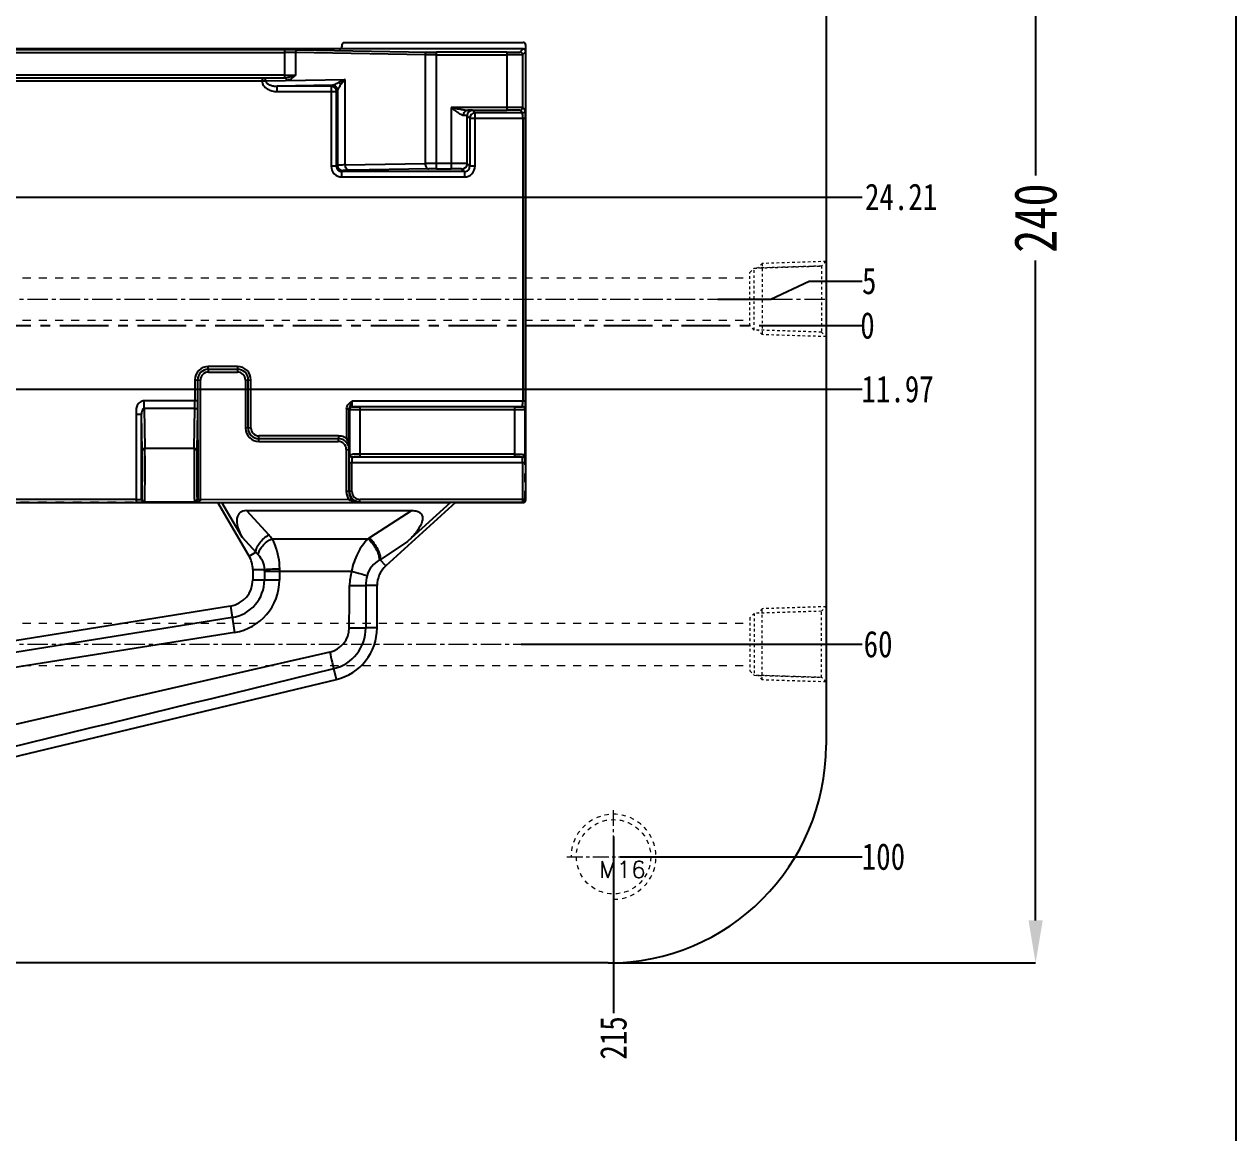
# Model space of a CAD drawing. Header units: millimetres. Extents: x 1803 to 4269, y -6912 to 1836.
# Drawn here: x 3152.2 to 3380.3, y -3327.4 to -3118.7 of the extents above; entities that cross this region are included whole.
import ezdxf

# ---------------------------------------------------------------- set-up
doc = ezdxf.new("R2010")
doc.units = ezdxf.units.MM
doc.header["$LTSCALE"] = 16.335
doc.header["$PDMODE"] = 3
doc.header["$PDSIZE"] = 0.3125
doc.linetypes.add('CENTER', pattern=[0.6, 0.375, -0.075, 0.075, -0.075])
doc.linetypes.add('HIDDEN', pattern=[0.2, 0.1, -0.1])
doc.layers.get('0').update_dxf_attribs({"linetype": 'CONTINUOUS'})
doc.layers.get('Defpoints').update_dxf_attribs({"linetype": 'CONTINUOUS'})
doc.layers.add('CENTER', color=1, linetype='CENTER')
doc.layers.add('DEFAULT_2', color=8, linetype='HIDDEN')
doc.layers.add('cool', color=153, linetype='HIDDEN', lineweight=9)
doc.layers.add('screw', color=33, linetype='CONTINUOUS', lineweight=13)
doc.styles.get("Standard").update_dxf_attribs({"font": 'txt', "width": 0.8})
doc.styles.add('TXT', font='txt.shx', dxfattribs={"bigfont": 'gbcbig.shx'})
doc.dimstyles.new('11', dxfattribs={"dimtxt": 8, "dimasz": 8, "dimexe": 0, "dimexo": 0, "dimgap": 0, "dimtad": 0, "dimdsep": 46, "dimtxsty": 'Standard', "dimcen": 0, "dimclrd": 4, "dimclre": 4, "dimclrt": 6, "dimazin": 0, "dimtp": 0.01, "dimtm": 0.01, "dimtfac": 1, "dimtofl": 0, "dimtmove": 0, "dimatfit": 3, "dimfxl": 0, "dimtolj": 1, "dimarcsym": 0})

# ---------------------------------------------------------------- blocks, each defined once
blk = doc.blocks.new('screw_m16_g')
at = {"layer": 'screw', "color": 1, "linetype": 'CENTER', "ltscale": 0.497582}
for p, q in [((0, -8.8), (0, 8.8)), ((-8.8, 0), (8.8, 0))]:
    blk.add_line(p, q, dxfattribs=at)
at = {"layer": 'screw', "color": 33, "linetype": 'HIDDEN', "ltscale": 0.497582}
blk.add_circle((0, 0), 7, dxfattribs=at)
at = {"layer": 'screw', "color": 92, "linetype": 'HIDDEN', "ltscale": 0.497582}
blk.add_arc((0, 0), 8, 270, 180, dxfattribs=at)
at = {"layer": 'screw', "color": 6, "style": 'TXT'}
blk.add_text('M16', height=3.2, dxfattribs=at).set_placement((-2.72, -4))
blk = doc.blocks.new('cool_jt_f12')
at = {"layer": 'cool', "ltscale": 0.3}
for p, q in [((0, 7.0785), (0.856, 6.2225)), ((0, 7.0785), (12, 6.7035)), ((0.856, 6.2225), (0.856, -6.2225)), ((13.5, 5.827375), (0.856, 6.2225)), ((0.856, 6.2225), (13.5, 5.827375)), ((12, 6.7035), (12.856, 5.8475)), ((12, 6.7035), (12, -6.7035)), ((14.327375, 5), (13.5, 5.827375)), ((13.5, -5.827375), (13.5, 5.827375)), ((14.327375, -5), (14.327375, 5)), ((0.856, -6.2225), (0, -7.0785)), ((0, -7.0785), (12, -6.7035)), ((0.856, -6.2225), (13.5, -5.827375)), ((12, -6.7035), (12.856, -5.8475)), ((13.5, -5.827375), (14.327375, -5))]:
    blk.add_line(p, q, dxfattribs=at)
blk = doc.blocks.new('1')
at = {"layer": 'cool', "ltscale": 0.932966}
for p, q in [((2578.45, -905.66), (3059.79, -905.66)), ((2578.45, -913.66), (3059.79, -913.66))]:
    blk.add_line(p, q, dxfattribs=at)
at = {"layer": 'cool', "color": 1, "linetype": 'CENTER', "ltscale": 0.621977}
blk.add_line((2564.12, -909.66), (3074.12, -909.66), dxfattribs=at)
at = {"layer": 'cool', "ltscale": 0.932966, "rotation": 180}
blk.add_blockref('cool_jt_f12', (3074.12, -909.66), dxfattribs=at)
blk = doc.blocks.new('*D350')
at = {"color": 4, "lineweight": -2}
for p, q in [((3262.17, -3055.46), (3342.63, -3055.46)), ((3342.63, -3063.46), (3342.63, -3147.22)), ((3342.63, -3287.46), (3342.63, -3163.22)), ((3262.17, -3295.46), (3342.63, -3295.46))]:
    blk.add_line(p, q, dxfattribs=at)
at = {"color": 4}
for points in [[(3341.3, -3063.46), (3343.96, -3063.46), (3342.63, -3055.46)], [(3341.3, -3287.46), (3343.96, -3287.46), (3342.63, -3295.46)]]:
    blk.add_solid(points, dxfattribs=at)
at = {"layer": 'Defpoints', "color": 0}
for p in [(3262.17, -3055.46), (3262.17, -3295.46), (3342.63, -3295.46)]:
    blk.add_point(p, dxfattribs=at)
at = {"color": 6, "insert": (3342.63, -3155.22), "char_height": 8, "attachment_point": 5, "rotation": 90}
blk.add_mtext('\\A1;240', dxfattribs=at)
blk = doc.blocks.new('*D351')
at = {"color": 4, "lineweight": -2}
blk.add_line((3298.92, -3175.46), (3309.98, -3175.46), dxfattribs=at)
at = {"layer": 'Defpoints', "color": 0}
for p in [(3048.17, -3175.46), (3298.92, -3175.46), (3309.98, -3175.46)]:
    blk.add_point(p, dxfattribs=at)
at = {"color": 6, "insert": (3310.98, -3175.46), "char_height": 5, "attachment_point": 5}
blk.add_mtext('\\A1;0', dxfattribs=at)
blk = doc.blocks.new('*D352')
at = {"color": 4, "lineweight": -2}
for p, q in [((3292.8, -3170.46), (3299.98, -3167.07)), ((3299.98, -3167.07), (3309.98, -3167.07)), ((3282.8, -3170.46), (3292.8, -3170.46))]:
    blk.add_line(p, q, dxfattribs=at)
at = {"layer": 'Defpoints', "color": 0}
for p in [(3309.98, -3167.07), (3282.8, -3170.46), (3048.17, -3175.46)]:
    blk.add_point(p, dxfattribs=at)
at = {"color": 6, "insert": (3311.31, -3167.07), "char_height": 5, "attachment_point": 5}
blk.add_mtext('\\A1;5', dxfattribs=at)
blk = doc.blocks.new('*D353')
at = {"color": 4, "lineweight": -2}
blk.add_line((3066.12, -3151.25), (3309.98, -3151.25), dxfattribs=at)
at = {"layer": 'Defpoints', "color": 0}
for p in [(3066.12, -3151.25), (3309.98, -3151.25), (3048.17, -3175.46)]:
    blk.add_point(p, dxfattribs=at)
at = {"color": 6, "insert": (3317.31, -3151.25), "char_height": 5, "attachment_point": 5}
blk.add_mtext('\\A1;24.21', dxfattribs=at)
blk = doc.blocks.new('*D354')
at = {"color": 4, "lineweight": -2}
blk.add_line((3263.17, -3075.46), (3309.98, -3075.46), dxfattribs=at)
at = {"layer": 'Defpoints', "color": 0}
for p in [(3263.17, -3075.46), (3309.98, -3075.46), (3048.17, -3175.46)]:
    blk.add_point(p, dxfattribs=at)
at = {"color": 6, "insert": (3313.98, -3075.46), "char_height": 5, "attachment_point": 5}
blk.add_mtext('\\A1;100', dxfattribs=at)
blk = doc.blocks.new('*D355')
at = {"color": 4, "lineweight": -2}
blk.add_line((3094.11, -3187.43), (3309.98, -3187.43), dxfattribs=at)
at = {"layer": 'Defpoints', "color": 0}
for p in [(3048.17, -3175.46), (3094.11, -3187.43), (3309.98, -3187.43)]:
    blk.add_point(p, dxfattribs=at)
at = {"color": 6, "insert": (3316.64, -3187.43), "char_height": 5, "attachment_point": 5}
blk.add_mtext('\\A1;11.97', dxfattribs=at)
blk = doc.blocks.new('*D356')
at = {"color": 4, "lineweight": -2}
blk.add_line((3245.78, -3235.46), (3309.98, -3235.46), dxfattribs=at)
at = {"layer": 'Defpoints', "color": 0}
for p in [(3048.17, -3175.46), (3245.78, -3235.46), (3309.98, -3235.46)]:
    blk.add_point(p, dxfattribs=at)
at = {"color": 6, "insert": (3312.98, -3235.46), "char_height": 5, "attachment_point": 5}
blk.add_mtext('\\A1;60', dxfattribs=at)
blk = doc.blocks.new('*D357')
at = {"color": 4, "lineweight": -2}
blk.add_line((3264.45, -3275.46), (3309.98, -3275.46), dxfattribs=at)
at = {"layer": 'Defpoints', "color": 0}
for p in [(3048.17, -3175.46), (3264.45, -3275.46), (3309.98, -3275.46)]:
    blk.add_point(p, dxfattribs=at)
at = {"color": 6, "insert": (3313.98, -3275.46), "char_height": 5, "attachment_point": 5}
blk.add_mtext('\\A1;100', dxfattribs=at)
blk = doc.blocks.new('*D360')
at = {"color": 4, "lineweight": -2}
blk.add_line((3263.17, -3271.67), (3263.17, -3304.9), dxfattribs=at)
at = {"layer": 'Defpoints', "color": 0}
for p in [(3048.17, -3175.46), (3263.17, -3271.67), (3263.17, -3304.9)]:
    blk.add_point(p, dxfattribs=at)
at = {"color": 6, "insert": (3263.17, -3309.57), "char_height": 5, "attachment_point": 5, "rotation": 90}
blk.add_mtext('\\A1;215', dxfattribs=at)
blk = doc.blocks.new('*D363')
at = {"color": 4, "lineweight": -2}
blk.add_line((3263.17, -3072.38), (3263.17, -3046.56), dxfattribs=at)
at = {"layer": 'Defpoints', "color": 0}
for p in [(3263.17, -3046.56), (3263.17, -3072.38), (3048.17, -3175.46)]:
    blk.add_point(p, dxfattribs=at)
at = {"color": 6, "insert": (3263.17, -3041.89), "char_height": 5, "attachment_point": 5, "rotation": 90}
blk.add_mtext('\\A1;215', dxfattribs=at)

msp = doc.modelspace()

# ---------------------------------------------------------------- linework, layer by layer
at = {"color": 7, "linetype": 'Continuous'}
for p, q in [((3303.174, -3096.462), (3303.174, -3254.462)), ((3212.555, -3122.14), (3246.149, -3122.14)), ((3246.149, -3123.359), (2852.711, -3123.359)), ((3201.203, -3123.526), (2987.003, -3123.526)), ((2987.038, -3124.028), (3201.203, -3124.028)), ((3201.203, -3123.526), (3201.203, -3128.807)), ((3227.698, -3124.471), (3203.334, -3124.046)), ((3203.334, -3128.287), (3203.334, -3124.046)), ((3203.69, -3123.544), (3228.054, -3123.969)), ((3212.053, -3122.857), (3212.053, -3122.642)), ((3227.698, -3124.471), (3227.698, -3144.953)), ((3243.057, -3123.982), (3229.83, -3123.982)), ((3229.83, -3145.947), (3229.83, -3123.982)), ((3229.83, -3124.484), (3243.057, -3124.484)), ((3243.057, -3123.982), (3243.057, -3134.884)), ((3245.569, -3123.939), (3246.149, -3123.359)), ((3246.651, -3123.861), (3246.071, -3124.441)), ((3246.071, -3134.424), (3246.071, -3124.441)), ((3246.651, -3208.282), (3246.651, -3122.642)), ((2992.927, -3128.825), (3201.256, -3128.807)), ((3197.01, -3128.878), (2992.98, -3128.878)), ((3201.203, -3128.305), (2994.002, -3128.305)), ((3197.01, -3128.878), (3197.01, -3129.38)), ((3197.365, -3128.875), (3201.256, -3128.807)), ((3197.721, -3129.384), (3212.67, -3129.135)), ((3212.67, -3145.215), (3212.67, -3129.135)), ((2992.98, -3129.38), (3197.721, -3129.396)), ((3210.187, -3130.196), (3199.818, -3130.377)), ((3210.006, -3130.377), (3199.818, -3130.377)), ((3199.818, -3131.382), (3199.818, -3130.377)), ((3199.818, -3131.382), (3211.011, -3131.382)), ((3210.006, -3130.377), (3210.187, -3130.196)), ((3210.006, -3130.377), (3210.006, -3145.452)), ((3211.192, -3131.201), (3211.011, -3131.382)), ((3211.011, -3145.452), (3211.011, -3131.382)), ((3211.199, -3131.172), (3211.199, -3145.264)), ((3243.057, -3134.381), (3232.612, -3134.381)), ((3232.612, -3134.381), (3232.612, -3145.947)), ((3235.627, -3144.977), (3235.627, -3135.932)), ((3236.102, -3136.407), (3235.627, -3135.932)), ((3235.729, -3134.884), (3243.057, -3134.884)), ((3236.632, -3134.927), (3237.106, -3135.402)), ((3246.044, -3135.402), (3237.106, -3135.402)), ((3237.106, -3145.452), (3237.106, -3135.402)), ((3246.044, -3135.402), (3245.569, -3134.927)), ((3246.071, -3134.424), (3246.546, -3134.899)), ((3236.102, -3136.407), (3246.572, -3136.407)), ((3236.102, -3136.407), (3236.102, -3145.452)), ((3246.07, -3136.407), (3246.07, -3189.706)), ((3246.572, -3189.706), (3246.572, -3136.407)), ((3212.67, -3145.215), (3227.698, -3144.953)), ((3232.612, -3144.943), (3229.83, -3144.943)), ((3235.627, -3144.977), (3236.102, -3145.452)), ((3211.011, -3145.452), (3210.006, -3145.452)), ((3211.011, -3145.452), (3211.199, -3145.264)), ((3212.204, -3146.268), (3212.016, -3146.457)), ((3235.097, -3146.457), (3212.016, -3146.457)), ((3212.016, -3147.462), (3212.016, -3146.457)), ((3212.016, -3147.462), (3235.097, -3147.462)), ((3228.409, -3145.958), (3213.381, -3146.22)), ((3229.83, -3145.947), (3232.612, -3145.947)), ((3235.097, -3146.457), (3234.622, -3145.982)), ((3235.097, -3146.457), (3235.097, -3147.462)), ((3237.106, -3145.452), (3236.102, -3145.452)), ((3192.393, -3183.165), (3186.882, -3183.165)), ((3186.909, -3184.197), (3186.882, -3183.165)), ((3186.909, -3183.694), (3186.882, -3183.668)), ((3192.366, -3183.694), (3186.909, -3183.694)), ((3192.393, -3183.165), (3192.366, -3184.197)), ((3192.366, -3183.694), (3192.393, -3183.668)), ((3184.37, -3185.677), (3185.402, -3185.704)), ((3184.37, -3185.677), (3184.37, -3189.598)), ((3184.872, -3185.677), (3184.899, -3208.229)), ((3184.899, -3185.704), (3184.872, -3185.677)), ((3185.402, -3208.246), (3185.402, -3185.704)), ((3186.909, -3184.197), (3192.366, -3184.197)), ((3193.874, -3185.704), (3194.905, -3185.677)), ((3193.874, -3185.704), (3193.874, -3194.749)), ((3194.376, -3185.704), (3194.403, -3185.677)), ((3194.376, -3194.75), (3194.376, -3185.704)), ((3194.905, -3194.723), (3194.905, -3185.677)), ((3184.872, -3189.598), (3174.818, -3189.598)), ((3174.818, -3191.02), (3174.818, -3189.598)), ((3246.572, -3189.706), (3213.9, -3189.706)), ((3213.926, -3190.711), (3246.044, -3190.711)), ((3213.926, -3190.711), (3213.962, -3190.747)), ((3244.501, -3190.773), (3215.469, -3190.773)), ((3215.469, -3200.189), (3215.469, -3190.773)), ((3244.501, -3190.773), (3244.501, -3200.189)), ((3173.324, -3192.12), (3174.329, -3192.12)), ((3173.324, -3192.12), (3173.324, -3208.705)), ((3174.448, -3198.958), (3174.329, -3192.12)), ((3174.329, -3208.177), (3174.329, -3192.12)), ((3174.818, -3191.02), (3184.357, -3191.02)), ((3174.818, -3191.02), (3174.95, -3198.602)), ((3184.225, -3198.602), (3184.357, -3191.02)), ((3184.86, -3191.375), (3184.727, -3198.958)), ((3212.912, -3191.121), (3213.414, -3191.121)), ((3212.912, -3191.121), (3212.912, -3196.746)), ((3213.414, -3196.746), (3213.414, -3191.121)), ((3213.423, -3191.214), (3213.459, -3191.25)), ((3213.459, -3191.25), (3213.459, -3198.742)), ((3215.469, -3191.275), (3244.501, -3191.275)), ((3246.51, -3191.25), (3246.546, -3191.214)), ((3246.51, -3199.717), (3246.51, -3191.25)), ((3194.905, -3194.723), (3193.874, -3194.75)), ((3194.403, -3194.723), (3194.376, -3194.75)), ((3196.386, -3197.262), (3196.412, -3196.23)), ((3196.412, -3196.733), (3196.386, -3196.759)), ((3211.361, -3196.759), (3196.386, -3196.759)), ((3196.386, -3197.262), (3211.361, -3197.262)), ((3211.388, -3196.23), (3196.412, -3196.23)), ((3211.388, -3196.23), (3211.361, -3197.262)), ((3211.361, -3196.759), (3211.388, -3196.733)), ((3213.414, -3196.746), (3212.912, -3196.746)), ((3184.225, -3198.602), (3174.95, -3198.602)), ((3212.868, -3198.769), (3213.371, -3198.769)), ((3212.868, -3198.769), (3212.868, -3206.722)), ((3213.371, -3206.722), (3213.371, -3198.769)), ((3244.501, -3199.686), (3215.469, -3199.686)), ((3246.52, -3199.717), (3246.51, -3199.717)), ((3213.424, -3201.229), (3246.546, -3201.229)), ((3213.424, -3201.229), (3213.424, -3206.669)), ((3213.926, -3206.669), (3213.926, -3201.229)), ((3246.018, -3200.224), (3213.952, -3200.224)), ((3215.469, -3200.189), (3244.501, -3200.189)), ((3246.015, -3200.222), (3246.018, -3200.224)), ((3246.043, -3201.229), (3246.043, -3208.679)), ((3213.371, -3206.722), (3212.868, -3206.722)), ((3213.371, -3206.722), (3213.424, -3206.669)), ((3213.926, -3206.669), (3213.424, -3206.669)), ((3173.324, -3208.202), (2991.473, -3208.202)), ((3082.291, -3208.753), (3188.671, -3208.784)), ((3174.858, -3208.624), (3184.289, -3208.624)), ((3174.858, -3208.679), (3174.858, -3208.624)), ((3184.414, -3208.749), (3184.289, -3208.624)), ((3213.384, -3208.246), (3184.899, -3208.229)), ((3188.671, -3208.784), (3189.411, -3208.753)), ((3194.566, -3218.857), (3188.671, -3208.784)), ((3189.411, -3208.753), (3232.472, -3208.753)), ((3193.232, -3215.281), (3189.411, -3208.753)), ((3213.783, -3207.941), (3213.384, -3208.246)), ((3215.398, -3208.749), (3215.433, -3208.176)), ((3215.398, -3208.679), (3246.043, -3208.679)), ((3246.546, -3208.176), (3215.433, -3208.176)), ((3233.412, -3208.784), (3220.289, -3220.705)), ((3232.472, -3208.753), (3224.385, -3216.099)), ((3233.412, -3208.784), (3232.472, -3208.753)), ((3233.412, -3208.784), (3246.149, -3208.784)), ((3246.149, -3208.784), (3246.043, -3208.679)), ((3246.546, -3208.176), (3246.651, -3208.282)), ((3194.082, -3210.284), (3225.218, -3210.284)), ((3194.082, -3210.284), (3198.256, -3214.86)), ((3225.217, -3210.284), (3217.231, -3215.408)), ((3193.232, -3215.281), (3195.823, -3218.122)), ((3198.86, -3215.58), (3216.973, -3215.58)), ((3194.566, -3218.857), (3195.823, -3218.122)), ((3224.385, -3216.099), (3219.223, -3219.531)), ((3220.289, -3220.705), (3219.223, -3219.531)), ((3195.251, -3221.383), (3197.441, -3221.383)), ((3195.251, -3221.383), (3195.251, -3223.332)), ((3197.444, -3221.705), (3213.854, -3221.705)), ((3197.444, -3221.705), (3197.444, -3223.332)), ((3200.26, -3221.244), (3200.263, -3221.705)), ((3200.263, -3221.705), (3200.263, -3223.332)), ((3195.251, -3223.332), (3200.263, -3223.332)), ((3218.651, -3224.406), (3216.515, -3224.406)), ((3218.651, -3232.36), (3218.651, -3224.406)), ((3191.042, -3228.269), (3110.77, -3241.141)), ((3191.042, -3228.269), (3191.836, -3233.218)), ((3191.39, -3230.435), (3111.117, -3243.307)), ((3191.836, -3233.218), (3111.564, -3246.09)), ((3218.651, -3232.36), (3216.534, -3232.36)), ((3210.986, -3242.084), (3210.497, -3240.049)), ((3088.505, -3271.491), (3210.986, -3242.084)), ((3262.174, -3295.462), (3086.409, -3295.462))]:
    msp.add_line(p, q, dxfattribs=at)
msp.add_lwpolyline([(2590.66, -2985.062), (3380.309, -2985.062), (3380.309, -3398.516), (2590.66, -3398.516)], close=True)
for centre, radius, start, end in [((3245.569, -3124.441), 0.502, 0.00092, 89.99908), ((3246.149, -3123.861), 0.502, 359.97509, 90.02491), ((3210.006, -3131.382), 1.005, 0.02106, 89.97894), ((3210.157, -3129.604), 0.593, 272.92334, 283.78132), ((3210.187, -3131.201), 1.005, 0.02107, 89.97894), ((3236.632, -3135.932), 1.005, 90.02106, 179.97894), ((3237.107, -3136.407), 1.005, 90.02106, 179.97894), ((3246.044, -3134.899), 0.503, 270.02106, 359.97895), ((3210.58, -3136.402), 35.49, 359.9923, 0.60593), ((3234.622, -3144.977), 1.005, 270.02131, 359.97869), ((3212.016, -3145.452), 2.01, 179.9961, 270.0039), ((3212.015, -3145.452), 1.004, 179.9717, 270.0283), ((3212.205, -3145.263), 1.005, 180.02131, 269.97869), ((3235.097, -3145.452), 2.01, 269.9961, 0.0039), ((3235.097, -3145.452), 1.004, 269.9717, 0.0283), ((3186.882, -3185.677), 2.512, 89.99914, 180.00086), ((3186.882, -3185.677), 2.009, 89.99022, 180.00978), ((3192.393, -3185.677), 2.512, 359.99914, 90.00086), ((3192.393, -3185.677), 2.009, 359.99022, 90.00978), ((3186.909, -3185.704), 1.507, 89.99579, 180.00421), ((3192.367, -3185.704), 1.507, 359.99579, 90.00421), ((3213.926, -3191.214), 0.503, 90.02106, 179.97895), ((3213.962, -3191.25), 0.502, 90.00092, 179.99908), ((3246.044, -3191.214), 0.503, 0.02105, 89.97894), ((3210.58, -3189.711), 35.49, 359.39408, 0.0077), ((3196.386, -3194.75), 2.512, 179.99915, 270.00086), ((3196.385, -3194.75), 2.009, 179.99022, 270.00978), ((3196.412, -3194.723), 1.507, 179.99579, 270.00421), ((3211.361, -3198.769), 1.507, 359.99579, 90.00421), ((3211.386, -3198.741), 2.009, 22.46259, 89.95042), ((3211.383, -3198.75), 2.521, 52.66322, 65.07081), ((3092.681, -3196.653), 120.734, 359.319, 359.956), ((3064.974, -3196.432), 148.441, 359.10824, 359.36089), ((3213.952, -3199.722), 0.503, 180.02105, 269.97894), ((3215.332, -3305.589), 105.903, 89.92577, 90.68798), ((3246.017, -3199.722), 0.503, 270.02106, 359.97895), ((3249.416, -3201.224), 35.49, 179.39408, 180.0077), ((3210.554, -3201.224), 35.49, 359.9923, 0.60594), ((3200.344, -3200.946), 46.201, 0.3625, 0.95964), ((3167.071, -3201.217), 79.475, 359.99107, 0.40567), ((3215.38, -3206.722), 2.512, 179.99589, 217.36083), ((3215.433, -3206.669), 2.01, 180.00329, 224.99908), ((3215.433, -3206.669), 1.507, 179.99579, 270.00421), ((3173.329, -3172.713), 35.49, 269.9923, 270.60594), ((3174.831, -3208.176), 0.503, 180.02106, 269.97895), ((3174.886, -3208.122), 0.502, 180.00092, 269.99908), ((3184.298, -3208.121), 0.493, 351.28194, 359.9333), ((3246.043, -3208.176), 0.503, 270.0218, 359.9782), ((3189.84, -3222.534), 11.39, 37.63485, 42.36289), ((3224.167, -3226.116), 12.758, 122.93401, 124.3258), ((3190.096, -3224.339), 8.453, 42.79315, 47.35543), ((3190.251, -3221.383), 5, 0, 30.33885), ((3223.559, -3227.139), 8.757, 119.68466, 121.10513), ((3178.229, -3221.705), 19.215, 359.99979, 0.96202), ((3223.691, -3224.391), 7.177, 164.78687, 180.11764), ((3223.651, -3224.406), 5, 132.25399, 180), ((3190.251, -3223.332), 5, 279.11013, 0), ((3190.251, -3223.332), 7.193, 279.11013, 0), ((3190.251, -3223.332), 10.012, 279.11013, 0), ((544.995, -3208.844), 2668.524, 359.495064, 359.665856), ((3208.689, -3232.32), 4.726, 282.94096, 359.5142), ((3208.638, -3232.374), 7.896, 283.61448, 0.10057), ((3208.651, -3232.36), 10, 283.5008, 0), ((7966.701, -23987.654), 21288.995, 102.9115492, 103.2505644), ((-11532.716, 57228.316), 62239.741, 283.58638203, 283.70233868), ((3262.174, -3254.462), 41, 270, 0)]:
    msp.add_arc(centre, radius, start, end, dxfattribs=at)
for centre, major_axis, ratio, start_param, end_param in [((3246.149, -3208.281), (0.355, -0.355), 0.9996955, -0.7852459, 0.7852459), ((3196.873, -3215.181), (-4.069, 4.461), 0.4969021, -0.4255317, 1.1656859)]:
    msp.add_ellipse(centre, major_axis=major_axis, ratio=ratio, start_param=start_param, end_param=end_param, dxfattribs=at)
for points in [[(3212.053, -3122.642), (3212.057, -3122.514), (3212.157, -3122.244), (3212.427, -3122.144), (3212.555, -3122.14)], [(3246.651, -3122.642), (3246.647, -3122.514), (3246.547, -3122.244), (3246.277, -3122.144), (3246.149, -3122.14)], [(3211.55, -3123.359), (3211.679, -3123.355), (3211.949, -3123.255), (3212.049, -3122.985), (3212.053, -3122.857)], [(3211.789, -3130.149), (3211.744, -3129.965), (3211.644, -3129.792), (3211.516, -3129.653)], [(3246, -3134.682), (3246.046, -3134.606), (3246.071, -3134.514), (3246.071, -3134.424)], [(3246.266, -3190.818), (3246.189, -3190.773), (3246.097, -3190.747), (3246.008, -3190.747)], [(3246.446, -3191.004), (3246.404, -3190.929), (3246.34, -3190.863), (3246.266, -3190.818)], [(3246.51, -3191.25), (3246.51, -3191.165), (3246.487, -3191.078), (3246.446, -3191.004)], [(3212.446, -3196.464), (3212.118, -3196.312), (3211.749, -3196.23), (3211.388, -3196.23)], [(3213.218, -3198), (3213.318, -3198.241), (3213.371, -3198.508), (3213.371, -3198.769)], [(3213.397, -3198.742), (3213.397, -3198.481), (3213.342, -3198.215), (3213.242, -3197.974)], [(3213.459, -3199.712), (3213.459, -3199.797), (3213.482, -3199.884), (3213.523, -3199.958)], [(3246.439, -3199.97), (3246.485, -3199.893), (3246.51, -3199.801), (3246.51, -3199.712)], [(3213.371, -3206.722), (3213.371, -3207.151), (3213.522, -3207.6), (3213.783, -3207.941)], [(3184.721, -3208.38), (3184.754, -3208.324), (3184.776, -3208.26), (3184.786, -3208.196)], [(3214.664, -3208.526), (3214.423, -3208.426), (3214.197, -3208.275), (3214.012, -3208.09)], [(3215.433, -3208.679), (3215.172, -3208.679), (3214.906, -3208.625), (3214.664, -3208.526)], [(3213.854, -3221.705), (3213.607, -3222.58), (3213.479, -3223.497), (3213.473, -3224.406)], [(3216.515, -3224.406), (3216.52, -3227.057), (3216.526, -3229.709), (3216.534, -3232.36)]]:
    msp.add_open_spline(points, degree=3, dxfattribs=at)
for points, knots in [([(3203.69, -3123.544), (3203.512, -3123.541), (3202.683, -3123.529), (3201.854, -3123.526), (3201.203, -3123.526)], [0, 0, 0, 0, 0.2142653, 1, 1, 1, 1]), ([(3203.334, -3124.046), (3203.182, -3124.043), (3202.471, -3124.032), (3201.761, -3124.028), (3201.203, -3124.028)], [0, 0, 0, 0, 0.214641, 1, 1, 1, 1]), ([(3203.334, -3124.046), (3203.335, -3123.984), (3203.355, -3123.859), (3203.439, -3123.655), (3203.593, -3123.545), (3203.69, -3123.544)], [0, 0, 0, 0, 0.2816874, 0.5613158, 1, 1, 1, 1]), ([(3228.054, -3123.969), (3227.957, -3123.971), (3227.748, -3124.121), (3227.699, -3124.349), (3227.698, -3124.471)], [0, 0, 0, 0, 0.4409288, 1, 1, 1, 1]), ([(3229.83, -3124.484), (3229.634, -3124.484), (3228.924, -3124.483), (3228.213, -3124.479), (3227.698, -3124.471)], [0, 0, 0, 0, 0.2758166, 1, 1, 1, 1]), ([(3228.054, -3123.969), (3228.18, -3123.971), (3228.773, -3123.979), (3229.365, -3123.982), (3229.83, -3123.982)], [0, 0, 0, 0, 0.2142658, 1, 1, 1, 1]), ([(3243.057, -3123.982), (3243.374, -3123.982), (3243.835, -3123.98), (3244.422, -3123.975), (3244.796, -3123.97), (3245.105, -3123.964), (3245.316, -3123.958), (3245.443, -3123.952), (3245.507, -3123.949), (3245.544, -3123.943), (3245.565, -3123.943), (3245.569, -3123.939)], [0, 0, 0, 0, 0.378613, 0.5500029, 0.7007129, 0.8251675, 0.9185934, 0.952557, 0.9775403, 0.9933771, 1, 1, 1, 1]), ([(3246.071, -3124.441), (3246.066, -3124.445), (3246.042, -3124.445), (3245.996, -3124.452), (3245.92, -3124.454), (3245.768, -3124.461), (3245.514, -3124.466), (3245.144, -3124.473), (3244.695, -3124.478), (3243.99, -3124.483), (3243.438, -3124.484), (3243.057, -3124.484)], [0, 0, 0, 0, 0.0065632, 0.0223816, 0.0473587, 0.0813215, 0.1747527, 0.2992213, 0.4499512, 0.6213628, 1, 1, 1, 1]), ([(3197.01, -3128.878), (3197.043, -3128.878), (3197.161, -3128.878), (3197.28, -3128.877), (3197.365, -3128.875)], [0, 0, 0, 0, 0.2756168, 1, 1, 1, 1]), ([(3197.721, -3129.384), (3197.721, -3129.321), (3197.701, -3129.196), (3197.618, -3128.989), (3197.463, -3128.877), (3197.365, -3128.875)], [0, 0, 0, 0, 0.2808542, 0.5609524, 1, 1, 1, 1]), ([(3201.203, -3128.305), (3201.398, -3128.305), (3202.109, -3128.303), (3202.82, -3128.297), (3203.334, -3128.287)], [0, 0, 0, 0, 0.2756165, 1, 1, 1, 1]), ([(3201.206, -3128.807), (3201.57, -3128.812), (3202.302, -3128.668), (3202.991, -3128.421), (3203.334, -3128.287)], [0, 0, 0, 0, 0.4970596, 1, 1, 1, 1]), ([(3201.256, -3128.807), (3201.354, -3128.809), (3201.509, -3128.921), (3201.592, -3129.128), (3201.612, -3129.253), (3201.612, -3129.316)], [0, 0, 0, 0, 0.4390477, 0.7191458, 1, 1, 1, 1]), ([(3203.334, -3128.287), (3203.205, -3128.415), (3202.938, -3128.655), (3202.52, -3128.98), (3202.074, -3129.235), (3201.744, -3129.313), (3201.583, -3129.323)], [0, 0, 0, 0, 0.2630712, 0.5195694, 0.765352, 1, 1, 1, 1]), ([(3212.67, -3129.135), (3212.568, -3129.179), (3212.181, -3129.346), (3211.797, -3129.522), (3211.516, -3129.653)], [0, 0, 0, 0, 0.2638798, 1, 1, 1, 1]), ([(3212.67, -3129.135), (3212.585, -3129.22), (3212.275, -3129.543), (3211.985, -3129.886), (3211.789, -3130.149)], [0, 0, 0, 0, 0.26844, 1, 1, 1, 1]), ([(3197.009, -3129.38), (3197.009, -3129.538), (3197.059, -3129.857), (3197.352, -3130.426), (3197.972, -3130.958), (3198.865, -3131.307), (3199.501, -3131.382), (3199.818, -3131.382)], [0, 0, 0, 0, 0.1250654, 0.2502105, 0.4994475, 0.7495866, 1, 1, 1, 1]), ([(3197.721, -3129.384), (3197.715, -3129.555), (3197.879, -3129.822), (3198.188, -3130.033), (3198.582, -3130.213), (3199.131, -3130.348), (3199.587, -3130.378), (3199.818, -3130.377)], [0, 0, 0, 0, 0.2056581, 0.3256164, 0.4540079, 0.7226392, 1, 1, 1, 1]), ([(3210.298, -3130.179), (3210.479, -3130.135), (3210.886, -3129.952), (3211.284, -3129.761), (3211.516, -3129.653)], [0, 0, 0, 0, 0.4201019, 1, 1, 1, 1]), ([(3211.199, -3131.172), (3211.199, -3130.931), (3211.008, -3130.435), (3210.534, -3130.204), (3210.298, -3130.179)], [0, 0, 0, 0, 0.5038435, 1, 1, 1, 1]), ([(3211.789, -3130.149), (3211.708, -3130.258), (3211.563, -3130.464), (3211.381, -3130.755), (3211.264, -3130.985), (3211.206, -3131.119), (3211.199, -3131.172)], [0, 0, 0, 0, 0.3438601, 0.6378493, 0.8650984, 1, 1, 1, 1]), ([(3232.612, -3134.381), (3233.15, -3134.491), (3233.948, -3134.653), (3234.986, -3134.832), (3235.49, -3134.882), (3235.729, -3134.884)], [0, 0, 0, 0, 0.520892, 0.7728268, 1, 1, 1, 1]), ([(3234.95, -3135.889), (3234.759, -3135.883), (3234.355, -3135.698), (3233.798, -3135.326), (3233.208, -3134.868), (3232.813, -3134.545), (3232.612, -3134.381)], [0, 0, 0, 0, 0.2045227, 0.4538779, 0.7231129, 1, 1, 1, 1]), ([(3234.95, -3135.889), (3234.951, -3135.764), (3234.996, -3135.512), (3235.188, -3135.093), (3235.521, -3134.887), (3235.729, -3134.884)], [0, 0, 0, 0, 0.2722867, 0.5466746, 1, 1, 1, 1]), ([(3235.627, -3135.932), (3235.624, -3135.927), (3235.604, -3135.925), (3235.57, -3135.918), (3235.512, -3135.914), (3235.398, -3135.905), (3235.208, -3135.897), (3235.044, -3135.891), (3234.95, -3135.889)], [0, 0, 0, 0, 0.0238249, 0.0777016, 0.1614272, 0.2742648, 0.5839603, 1, 1, 1, 1]), ([(3236.632, -3134.927), (3236.627, -3134.922), (3236.601, -3134.921), (3236.556, -3134.913), (3236.48, -3134.909), (3236.328, -3134.9), (3236.074, -3134.892), (3235.855, -3134.886), (3235.729, -3134.884)], [0, 0, 0, 0, 0.0228006, 0.0756713, 0.1586395, 0.2712562, 0.5823489, 1, 1, 1, 1]), ([(3245.911, -3134.411), (3245.545, -3134.395), (3244.593, -3134.387), (3243.642, -3134.381), (3243.057, -3134.381)], [0, 0, 0, 0, 0.3850978, 1, 1, 1, 1]), ([(3245.569, -3134.927), (3245.565, -3134.923), (3245.544, -3134.923), (3245.507, -3134.917), (3245.443, -3134.914), (3245.316, -3134.908), (3245.105, -3134.902), (3244.796, -3134.896), (3244.422, -3134.891), (3243.835, -3134.885), (3243.374, -3134.884), (3243.057, -3134.884)], [0, 0, 0, 0, 0.0066229, 0.0224598, 0.0474431, 0.0814068, 0.1748328, 0.2992874, 0.4499975, 0.6213873, 1, 1, 1, 1]), ([(3245.569, -3134.927), (3245.654, -3134.927), (3245.828, -3134.882), (3245.957, -3134.756), (3246, -3134.682)], [0, 0, 0, 0, 0.4998854, 1, 1, 1, 1]), ([(3246.071, -3134.424), (3246.06, -3134.415), (3245.999, -3134.422), (3245.95, -3134.413), (3245.911, -3134.411)], [0, 0, 0, 0, 0.2793903, 1, 1, 1, 1]), ([(3246.054, -3135.484), (3246.053, -3135.464), (3246.046, -3135.44), (3246.05, -3135.406), (3246.044, -3135.402)], [0, 0, 0, 0, 0.7191136, 1, 1, 1, 1]), ([(3246.068, -3136.027), (3246.067, -3135.969), (3246.064, -3135.788), (3246.061, -3135.607), (3246.054, -3135.484)], [0, 0, 0, 0, 0.3182497, 1, 1, 1, 1]), ([(3229.83, -3144.943), (3229.634, -3144.943), (3228.924, -3144.943), (3228.213, -3144.947), (3227.698, -3144.953)], [0, 0, 0, 0, 0.2758169, 1, 1, 1, 1]), ([(3227.698, -3144.953), (3227.699, -3145.081), (3227.735, -3145.331), (3227.884, -3145.658), (3228.114, -3145.892), (3228.315, -3145.956), (3228.409, -3145.958)], [0, 0, 0, 0, 0.2870939, 0.5544874, 0.7904116, 1, 1, 1, 1]), ([(3235.627, -3144.977), (3235.621, -3144.973), (3235.597, -3144.974), (3235.551, -3144.969), (3235.475, -3144.967), (3235.323, -3144.961), (3235.069, -3144.957), (3234.699, -3144.952), (3234.25, -3144.948), (3233.546, -3144.944), (3232.993, -3144.943), (3232.612, -3144.943)], [0, 0, 0, 0, 0.0065102, 0.0223089, 0.0472763, 0.081235, 0.1746684, 0.2991475, 0.4498928, 0.6213228, 1, 1, 1, 1]), ([(3212.67, -3145.215), (3212.466, -3145.218), (3212.179, -3145.223), (3211.821, -3145.231), (3211.612, -3145.236), (3211.446, -3145.243), (3211.322, -3145.247), (3211.248, -3145.258), (3211.208, -3145.257), (3211.199, -3145.264)], [0, 0, 0, 0, 0.4159936, 0.5861026, 0.7284142, 0.841805, 0.9252459, 0.9780705, 1, 1, 1, 1]), ([(3213.381, -3146.22), (3213.218, -3146.223), (3212.988, -3146.227), (3212.702, -3146.236), (3212.534, -3146.241), (3212.402, -3146.248), (3212.302, -3146.252), (3212.244, -3146.262), (3212.21, -3146.262), (3212.204, -3146.268)], [0, 0, 0, 0, 0.4157876, 0.5858218, 0.7280845, 0.8414564, 0.9249165, 0.9778197, 1, 1, 1, 1]), ([(3213.381, -3146.22), (3213.287, -3146.218), (3213.087, -3146.154), (3212.857, -3145.92), (3212.707, -3145.594), (3212.672, -3145.344), (3212.67, -3145.215)], [0, 0, 0, 0, 0.2094757, 0.4452458, 0.712765, 1, 1, 1, 1]), ([(3229.83, -3145.947), (3229.7, -3145.947), (3229.226, -3145.948), (3228.752, -3145.952), (3228.409, -3145.958)], [0, 0, 0, 0, 0.2758158, 1, 1, 1, 1]), ([(3234.622, -3145.982), (3234.619, -3145.979), (3234.602, -3145.979), (3234.572, -3145.974), (3234.521, -3145.972), (3234.419, -3145.966), (3234.25, -3145.962), (3234.004, -3145.957), (3233.704, -3145.953), (3233.235, -3145.949), (3232.866, -3145.947), (3232.612, -3145.947)], [0, 0, 0, 0, 0.0066352, 0.0224974, 0.0474845, 0.0814175, 0.1749306, 0.2992693, 0.4499313, 0.6214138, 1, 1, 1, 1]), ([(3174.818, -3189.598), (3174.544, -3189.598), (3173.985, -3189.79), (3173.444, -3190.458), (3173.284, -3191.15), (3173.295, -3191.704), (3173.324, -3191.981), (3173.324, -3192.12)], [0, 0, 0, 0, 0.2482941, 0.4978281, 0.7482761, 0.8741129, 1, 1, 1, 1]), ([(3184.357, -3191.02), (3184.359, -3190.918), (3184.368, -3190.444), (3184.37, -3189.97), (3184.37, -3189.598)], [0, 0, 0, 0, 0.2146454, 1, 1, 1, 1]), ([(3184.872, -3189.598), (3184.872, -3189.762), (3184.871, -3190.354), (3184.867, -3190.946), (3184.86, -3191.375)], [0, 0, 0, 0, 0.2758157, 1, 1, 1, 1]), ([(3212.912, -3191.121), (3212.911, -3190.972), (3212.986, -3190.593), (3213.359, -3190.107), (3213.706, -3189.819), (3213.9, -3189.706)], [0, 0, 0, 0, 0.250645, 0.6249807, 1, 1, 1, 1]), ([(3213.9, -3189.706), (3213.802, -3189.983), (3213.626, -3190.442), (3213.413, -3190.916), (3213.414, -3191.121)], [0, 0, 0, 0, 0.5882046, 1, 1, 1, 1]), ([(3213.9, -3189.706), (3213.9, -3189.833), (3213.9, -3190.018), (3213.904, -3190.252), (3213.906, -3190.402), (3213.911, -3190.524), (3213.912, -3190.62), (3213.923, -3190.673), (3213.919, -3190.707), (3213.926, -3190.711)], [0, 0, 0, 0, 0.3782197, 0.5497315, 0.7004229, 0.8241203, 0.9172105, 0.9767461, 1, 1, 1, 1]), ([(3213.962, -3190.747), (3213.969, -3190.755), (3214.017, -3190.748), (3214.099, -3190.762), (3214.241, -3190.761), (3214.425, -3190.767), (3214.65, -3190.769), (3215.002, -3190.772), (3215.278, -3190.773), (3215.469, -3190.773)], [0, 0, 0, 0, 0.0224455, 0.0813664, 0.1748847, 0.2992304, 0.4499008, 0.6213929, 1, 1, 1, 1]), ([(3244.501, -3190.773), (3244.597, -3190.773), (3244.95, -3190.772), (3245.302, -3190.77), (3245.557, -3190.766)], [0, 0, 0, 0, 0.2747478, 1, 1, 1, 1]), ([(3246.044, -3190.711), (3246.048, -3190.709), (3246.047, -3190.689), (3246.053, -3190.657), (3246.055, -3190.602), (3246.061, -3190.494), (3246.064, -3190.32), (3246.067, -3190.17), (3246.068, -3190.086)], [0, 0, 0, 0, 0.0225096, 0.0783164, 0.1657792, 0.2829357, 0.5981615, 1, 1, 1, 1]), ([(3174.818, -3191.02), (3174.671, -3191.014), (3174.469, -3191.298), (3174.352, -3191.682), (3174.327, -3191.966), (3174.329, -3192.12)], [0, 0, 0, 0, 0.3473164, 0.6355588, 1, 1, 1, 1]), ([(3184.357, -3191.02), (3184.419, -3191.02), (3184.544, -3191.041), (3184.749, -3191.124), (3184.858, -3191.278), (3184.86, -3191.375)], [0, 0, 0, 0, 0.2816874, 0.5613158, 1, 1, 1, 1]), ([(3213.414, -3191.121), (3213.416, -3191.144), (3213.422, -3191.172), (3213.417, -3191.208), (3213.423, -3191.214)], [0, 0, 0, 0, 0.7218243, 1, 1, 1, 1]), ([(3213.459, -3191.25), (3213.471, -3191.259), (3213.532, -3191.249), (3213.643, -3191.265), (3213.832, -3191.263), (3214.077, -3191.269), (3214.377, -3191.271), (3214.846, -3191.275), (3215.215, -3191.275), (3215.469, -3191.275)], [0, 0, 0, 0, 0.0223404, 0.0812348, 0.1747581, 0.2991285, 0.4498464, 0.6213723, 1, 1, 1, 1]), ([(3244.501, -3191.275), (3244.754, -3191.275), (3245.123, -3191.275), (3245.592, -3191.271), (3245.892, -3191.269), (3246.138, -3191.263), (3246.326, -3191.265), (3246.438, -3191.249), (3246.498, -3191.259), (3246.51, -3191.25)], [0, 0, 0, 0, 0.3786277, 0.5501536, 0.7008715, 0.8252419, 0.9187652, 0.9776596, 1, 1, 1, 1]), ([(3213.397, -3198.742), (3213.399, -3198.378), (3213.275, -3197.689), (3213.02, -3197.051), (3212.912, -3196.746)], [0, 0, 0, 0, 0.5289742, 1, 1, 1, 1]), ([(3174.41, -3207.865), (3174.437, -3207.38), (3174.456, -3206.096), (3174.484, -3203.128), (3174.477, -3200.644), (3174.448, -3198.958)], [0, 0, 0, 0, 0.1636686, 0.4321943, 1, 1, 1, 1]), ([(3174.95, -3198.602), (3174.828, -3198.603), (3174.6, -3198.652), (3174.45, -3198.861), (3174.448, -3198.958)], [0, 0, 0, 0, 0.5586248, 1, 1, 1, 1]), ([(3174.978, -3202.754), (3174.978, -3202.372), (3174.975, -3200.988), (3174.966, -3199.604), (3174.95, -3198.602)], [0, 0, 0, 0, 0.2758163, 1, 1, 1, 1]), ([(3184.225, -3198.602), (3184.22, -3198.899), (3184.203, -3200.283), (3184.197, -3201.667), (3184.197, -3202.754)], [0, 0, 0, 0, 0.2142653, 1, 1, 1, 1]), ([(3184.727, -3198.958), (3184.726, -3198.861), (3184.575, -3198.652), (3184.348, -3198.603), (3184.225, -3198.602)], [0, 0, 0, 0, 0.4409281, 1, 1, 1, 1]), ([(3184.727, -3198.958), (3184.702, -3200.386), (3184.695, -3203.125), (3184.707, -3205.864), (3184.74, -3207.174)], [0, 0, 0, 0, 0.5213817, 1, 1, 1, 1]), ([(3213.459, -3199.712), (3213.471, -3199.703), (3213.532, -3199.713), (3213.643, -3199.697), (3213.832, -3199.699), (3213.977, -3199.695), (3214.06, -3199.694)], [0, 0, 0, 0, 0.0746848, 0.2715718, 0.5842252, 1, 1, 1, 1]), ([(3244.501, -3199.686), (3244.754, -3199.686), (3245.123, -3199.687), (3245.592, -3199.691), (3245.892, -3199.693), (3246.138, -3199.699), (3246.326, -3199.697), (3246.438, -3199.713), (3246.498, -3199.703), (3246.51, -3199.712)], [0, 0, 0, 0, 0.3786278, 0.5501538, 0.7008716, 0.8252419, 0.9187653, 0.9776596, 1, 1, 1, 1]), ([(3246.52, -3199.717), (3246.528, -3199.725), (3246.521, -3199.773), (3246.534, -3199.855), (3246.533, -3199.999), (3246.537, -3200.109), (3246.538, -3200.172)], [0, 0, 0, 0, 0.0742357, 0.2697321, 0.5821455, 1, 1, 1, 1]), ([(3213.523, -3199.958), (3213.566, -3200.034), (3213.695, -3200.167), (3213.874, -3200.215), (3213.962, -3200.215)], [0, 0, 0, 0, 0.4998407, 1, 1, 1, 1]), ([(3213.952, -3200.224), (3213.948, -3200.227), (3213.949, -3200.247), (3213.942, -3200.278), (3213.941, -3200.334), (3213.935, -3200.441), (3213.931, -3200.616), (3213.929, -3200.765), (3213.928, -3200.849)], [0, 0, 0, 0, 0.0225095, 0.0783162, 0.1657789, 0.2829353, 0.5981613, 1, 1, 1, 1]), ([(3215.469, -3200.189), (3215.372, -3200.189), (3215.02, -3200.189), (3214.668, -3200.192), (3214.412, -3200.196)], [0, 0, 0, 0, 0.2747478, 1, 1, 1, 1]), ([(3245.557, -3200.196), (3245.482, -3200.195), (3245.129, -3200.19), (3244.777, -3200.189), (3244.501, -3200.189)], [0, 0, 0, 0, 0.2150131, 1, 1, 1, 1]), ([(3246.008, -3200.215), (3246.093, -3200.215), (3246.267, -3200.169), (3246.395, -3200.043), (3246.439, -3199.97)], [0, 0, 0, 0, 0.4998854, 1, 1, 1, 1]), ([(3246.027, -3200.307), (3246.026, -3200.287), (3246.02, -3200.263), (3246.024, -3200.229), (3246.018, -3200.224)], [0, 0, 0, 0, 0.7191139, 1, 1, 1, 1]), ([(3246.041, -3200.849), (3246.041, -3200.791), (3246.038, -3200.611), (3246.035, -3200.43), (3246.027, -3200.307)], [0, 0, 0, 0, 0.3182502, 1, 1, 1, 1]), ([(3174.932, -3207.804), (3174.951, -3207.09), (3174.971, -3205.406), (3174.978, -3203.723), (3174.978, -3202.754)], [0, 0, 0, 0, 0.4245896, 1, 1, 1, 1]), ([(3184.197, -3202.754), (3184.197, -3203.723), (3184.204, -3205.406), (3184.224, -3207.09), (3184.243, -3207.804)], [0, 0, 0, 0, 0.5754109, 1, 1, 1, 1]), ([(3173.704, -3208.2), (3173.761, -3208.2), (3173.942, -3208.197), (3174.123, -3208.194), (3174.246, -3208.187)], [0, 0, 0, 0, 0.3182499, 1, 1, 1, 1]), ([(3174.246, -3208.187), (3174.266, -3208.185), (3174.29, -3208.179), (3174.324, -3208.183), (3174.329, -3208.177)], [0, 0, 0, 0, 0.7191137, 1, 1, 1, 1]), ([(3174.886, -3208.624), (3174.89, -3208.619), (3174.893, -3208.596), (3174.9, -3208.555), (3174.904, -3208.486), (3174.913, -3208.349), (3174.923, -3208.118), (3174.929, -3207.919), (3174.932, -3207.804)], [0, 0, 0, 0, 0.0241598, 0.0774955, 0.1601629, 0.271959, 0.5812458, 1, 1, 1, 1]), ([(3184.243, -3207.804), (3184.245, -3207.865), (3184.251, -3208.065), (3184.258, -3208.264), (3184.266, -3208.402)], [0, 0, 0, 0, 0.3058662, 1, 1, 1, 1]), ([(3184.266, -3208.402), (3184.269, -3208.456), (3184.271, -3208.525), (3184.283, -3208.596), (3184.285, -3208.619), (3184.289, -3208.624)], [0, 0, 0, 0, 0.7150335, 0.9111599, 1, 1, 1, 1]), ([(3184.289, -3208.624), (3184.375, -3208.624), (3184.549, -3208.579), (3184.677, -3208.453), (3184.721, -3208.38)], [0, 0, 0, 0, 0.4998854, 1, 1, 1, 1]), ([(3184.414, -3208.749), (3184.514, -3208.745), (3184.771, -3208.653), (3184.898, -3208.383), (3184.899, -3208.229)], [0, 0, 0, 0, 0.3942659, 1, 1, 1, 1]), ([(3185.401, -3208.246), (3185.395, -3208.429), (3184.985, -3208.707), (3184.618, -3208.747), (3184.414, -3208.749)], [0, 0, 0, 0, 0.4721683, 1, 1, 1, 1]), ([(3184.74, -3207.174), (3184.742, -3207.245), (3184.748, -3207.475), (3184.756, -3207.705), (3184.765, -3207.865)], [0, 0, 0, 0, 0.3049844, 1, 1, 1, 1]), ([(3184.765, -3207.865), (3184.767, -3207.901), (3184.771, -3207.962), (3184.776, -3208.042), (3184.784, -3208.09), (3184.787, -3208.117), (3184.792, -3208.122)], [0, 0, 0, 0, 0.413134, 0.7179613, 0.9134696, 1, 1, 1, 1]), ([(3215.363, -3208.749), (3215.016, -3208.747), (3214.329, -3208.672), (3213.668, -3208.432), (3213.384, -3208.246)], [0, 0, 0, 0, 0.5053985, 1, 1, 1, 1]), ([(3213.783, -3207.941), (3213.826, -3207.998), (3214.002, -3208.205), (3214.218, -3208.378), (3214.39, -3208.478)], [0, 0, 0, 0, 0.2637768, 1, 1, 1, 1]), ([(3214.39, -3208.478), (3214.467, -3208.523), (3214.771, -3208.673), (3215.114, -3208.745), (3215.363, -3208.749)], [0, 0, 0, 0, 0.263278, 1, 1, 1, 1]), ([(3225.218, -3210.284), (3225.387, -3210.284), (3225.725, -3210.302), (3226.223, -3210.405), (3226.689, -3210.622), (3227.055, -3210.994), (3227.22, -3211.488), (3227.212, -3212), (3227.092, -3212.495), (3226.842, -3213.122), (3226.413, -3213.851), (3225.8, -3214.656), (3225.12, -3215.405), (3224.635, -3215.872), (3224.385, -3216.099)], [0, 0, 0, 0, 0.0624664, 0.1251359, 0.1876713, 0.2503669, 0.3128332, 0.3754866, 0.4380391, 0.5005233, 0.6253664, 0.7502365, 0.8751178, 1, 1, 1, 1]), ([(3195.823, -3218.122), (3195.815, -3217.845), (3195.982, -3217.219), (3196.712, -3216.02), (3197.583, -3215.243), (3198.256, -3214.86)], [0, 0, 0, 0, 0.1974918, 0.4469287, 1, 1, 1, 1]), ([(3196.299, -3218.597), (3196.31, -3218.324), (3196.505, -3217.723), (3197.285, -3216.598), (3198.183, -3215.906), (3198.86, -3215.58)], [0, 0, 0, 0, 0.2003628, 0.4487023, 1, 1, 1, 1]), ([(3198.86, -3215.58), (3199.074, -3215.977), (3199.889, -3217.758), (3200.243, -3219.74), (3200.26, -3221.244)], [0, 0, 0, 0, 0.230801, 1, 1, 1, 1]), ([(3216.973, -3215.58), (3216.182, -3216.366), (3214.819, -3218.293), (3214.081, -3220.525), (3213.854, -3221.705)], [0, 0, 0, 0, 0.4812552, 1, 1, 1, 1]), ([(3216.973, -3215.58), (3217.289, -3215.87), (3217.868, -3216.53), (3218.546, -3217.609), (3218.976, -3218.654), (3219.084, -3219.354), (3219.035, -3219.641)], [0, 0, 0, 0, 0.275199, 0.5606033, 0.813184, 1, 1, 1, 1]), ([(3217.231, -3215.408), (3217.54, -3215.707), (3218.106, -3216.386), (3218.763, -3217.486), (3219.175, -3218.542), (3219.275, -3219.245), (3219.222, -3219.531)], [0, 0, 0, 0, 0.2750643, 0.5612382, 0.8142625, 1, 1, 1, 1]), ([(3196.299, -3218.597), (3196.62, -3218.944), (3197.197, -3219.809), (3197.428, -3220.835), (3197.441, -3221.383)], [0, 0, 0, 0, 0.4632062, 1, 1, 1, 1]), ([(3219.035, -3219.641), (3218.529, -3219.947), (3217.554, -3220.752), (3216.936, -3221.882), (3216.766, -3222.508)], [0, 0, 0, 0, 0.4770265, 1, 1, 1, 1]), ([(3197.441, -3221.383), (3197.587, -3221.362), (3197.953, -3221.331), (3198.892, -3221.276), (3199.686, -3221.254), (3200.26, -3221.244)], [0, 0, 0, 0, 0.1561974, 0.3901248, 1, 1, 1, 1]), ([(3213.854, -3221.705), (3214.446, -3221.873), (3215.415, -3222.143), (3216.386, -3222.411), (3216.766, -3222.508)], [0, 0, 0, 0, 0.6103835, 1, 1, 1, 1]), ([(3213.473, -3224.406), (3214.092, -3224.41), (3215.106, -3224.413), (3216.12, -3224.413), (3216.515, -3224.406)], [0, 0, 0, 0, 0.610384, 1, 1, 1, 1]), ([(3213.415, -3232.36), (3214.05, -3232.366), (3215.089, -3232.37), (3216.129, -3232.371), (3216.534, -3232.36)], [0, 0, 0, 0, 0.6103801, 1, 1, 1, 1]), ([(3209.747, -3236.926), (3209.893, -3237.563), (3210.138, -3238.605), (3210.387, -3239.646), (3210.497, -3240.049)], [0, 0, 0, 0, 0.6103779, 1, 1, 1, 1])]:
    msp.add_open_spline(points, degree=3, knots=knots, dxfattribs=at)
at = {"layer": 'CENTER', "color": 1, "linetype": 'CENTER', "ltscale": 1.492751}
msp.add_line((2793.174, -3175.462), (3303.174, -3175.462), dxfattribs=at)
at = {"layer": 'DEFAULT_2', "color": 8, "linetype": 'HIDDEN'}
for p, q in [((3246.008, -3190.747), (3246.044, -3190.711)), ((3213.371, -3198.769), (3213.397, -3198.742)), ((3213.449, -3199.722), (3213.459, -3199.712)), ((3213.459, -3198.742), (3213.459, -3199.712)), ((3213.952, -3200.224), (3213.962, -3200.215)), ((3246.008, -3200.215), (3246.015, -3200.222)), ((3246.546, -3208.176), (3246.546, -3201.229)), ((2991.473, -3208.705), (3173.324, -3208.705)), ((3174.329, -3208.177), (3174.383, -3208.122)), ((3184.792, -3208.122), (3184.899, -3208.229)), ((3188.671, -3208.784), (3189.411, -3208.753))]:
    msp.add_line(p, q, dxfattribs=at)
for centre, radius, start, end in [((3193.779, -3136.2), 52.792, 0.39498, 0.92227), ((3167.02, -3136.394), 79.552, 359.99118, 0.40215), ((3200.144, -3189.986), 46.427, 359.0415, 359.64088), ((3167.026, -3189.719), 79.546, 359.59765, 0.00883)]:
    msp.add_arc(centre, radius, start, end, dxfattribs=at)
for points, knots in [([(3246.556, -3135.022), (3246.555, -3134.992), (3246.547, -3134.955), (3246.554, -3134.907), (3246.546, -3134.899)], [0, 0, 0, 0, 0.7241523, 1, 1, 1, 1]), ([(3246.565, -3135.35), (3246.564, -3135.317), (3246.562, -3135.208), (3246.559, -3135.098), (3246.556, -3135.022)], [0, 0, 0, 0, 0.3018512, 1, 1, 1, 1]), ([(3245.557, -3190.766), (3245.62, -3190.764), (3245.728, -3190.761), (3245.871, -3190.762), (3245.952, -3190.748), (3246, -3190.755), (3246.008, -3190.747)], [0, 0, 0, 0, 0.4155504, 0.7280805, 0.9249895, 1, 1, 1, 1]), ([(3246.546, -3191.214), (3246.554, -3191.206), (3246.547, -3191.158), (3246.561, -3191.076), (3246.56, -3190.934), (3246.564, -3190.825), (3246.565, -3190.763)], [0, 0, 0, 0, 0.0749902, 0.2718472, 0.5843889, 1, 1, 1, 1]), ([(3213.431, -3200.172), (3213.432, -3200.14), (3213.434, -3200.031), (3213.436, -3199.922), (3213.439, -3199.846)], [0, 0, 0, 0, 0.3012643, 1, 1, 1, 1]), ([(3213.439, -3199.846), (3213.441, -3199.816), (3213.449, -3199.778), (3213.441, -3199.73), (3213.449, -3199.722)], [0, 0, 0, 0, 0.7242208, 1, 1, 1, 1]), ([(3213.424, -3201.229), (3213.424, -3201.132), (3213.424, -3200.78), (3213.427, -3200.428), (3213.431, -3200.172)], [0, 0, 0, 0, 0.2747478, 1, 1, 1, 1]), ([(3214.412, -3200.196), (3214.35, -3200.197), (3214.241, -3200.201), (3214.099, -3200.2), (3214.017, -3200.214), (3213.969, -3200.207), (3213.962, -3200.215)], [0, 0, 0, 0, 0.4155503, 0.7280804, 0.9249895, 1, 1, 1, 1]), ([(3246.008, -3200.215), (3246, -3200.207), (3245.952, -3200.214), (3245.871, -3200.2), (3245.728, -3200.201), (3245.62, -3200.197), (3245.557, -3200.196)], [0, 0, 0, 0, 0.0750105, 0.2719195, 0.5844496, 1, 1, 1, 1]), ([(3173.324, -3208.705), (3173.421, -3208.705), (3173.773, -3208.704), (3174.125, -3208.702), (3174.38, -3208.697)], [0, 0, 0, 0, 0.2747182, 1, 1, 1, 1]), ([(3174.38, -3208.697), (3174.413, -3208.697), (3174.523, -3208.695), (3174.632, -3208.692), (3174.709, -3208.689)], [0, 0, 0, 0, 0.3018577, 1, 1, 1, 1]), ([(3174.383, -3208.122), (3174.389, -3208.117), (3174.391, -3208.09), (3174.399, -3208.042), (3174.404, -3207.962), (3174.408, -3207.901), (3174.41, -3207.865)], [0, 0, 0, 0, 0.0865287, 0.2820367, 0.5868646, 1, 1, 1, 1]), ([(3174.709, -3208.689), (3174.738, -3208.688), (3174.775, -3208.68), (3174.823, -3208.687), (3174.831, -3208.679)], [0, 0, 0, 0, 0.7242045, 1, 1, 1, 1])]:
    msp.add_open_spline(points, degree=3, knots=knots, dxfattribs=at)

# ---------------------------------------------------------------- block references
at = {"xscale": -1, "rotation": 180}
msp.add_blockref('1', (229.054, -4080.121), dxfattribs=at)
msp.add_blockref('1', (229.054, -2325.803))
at = {"layer": 'screw'}
msp.add_blockref('screw_m16_g', (3263.174, -3275.462), dxfattribs=at)

# ---------------------------------------------------------------- dimensions: what is measured, and where the dimension line sits
for feature_location, offset, dtype, origin, picture, middle in [((3263.174, -3072.378), (0, 25.818), 1, (3048.174, -3175.462), '*D363', (3263.174, -3041.893)), ((3263.174, -3075.462), (46.803, 0), 0, (3048.174, -3175.462), '*D354', (3313.976, -3075.462)), ((3066.123, -3151.248), (243.853, 0), 0, (3048.174, -3175.462), '*D353', (3317.31, -3151.248)), ((3282.801, -3170.462), (27.175, 3.387), 0, (3048.174, -3175.462), '*D352', (3311.31, -3167.074)), ((3298.920542257, -3175.46232776), (11.055922759, 0), 0, (3048.173809015, -3175.46232776), '*D351', (3310.976465016, -3175.46232776)), ((3094.112, -3187.428), (215.864, 0), 0, (3048.174, -3175.462), '*D355', (3316.643, -3187.428)), ((3245.777, -3235.462), (64.199, 0), 0, (3048.174, -3175.462), '*D356', (3312.976, -3235.462)), ((3264.454, -3275.462), (45.522, 0), 0, (3048.174, -3175.462), '*D357', (3313.976, -3275.462)), ((3263.174, -3271.673), (0, -33.229), 1, (3048.174, -3175.462), '*D360', (3263.174, -3309.568))]:
    dim = msp.add_ordinate_dim(feature_location=feature_location, offset=offset, dtype=dtype, origin=origin, dimstyle='11', override={"dimtxt": 5, "dimasz": 5, "dimfxl": 1.25, "dimarcsym": 1})
    dim.commit()
    dim.dimension.update_dxf_attribs({"geometry": picture, "text_midpoint": middle})
dim = msp.add_linear_dim(base=(3342.631, -3295.462), p1=(3262.174, -3055.462), p2=(3262.174, -3295.462), angle=90, dimstyle='11', override={"dimfxl": 1.25, "dimarcsym": 1})
dim.commit()
dim.dimension.update_dxf_attribs({"geometry": '*D350', "text_midpoint": (3342.631, -3155.216), "dimtype": 160})

doc.saveas('drawing.dxf')
